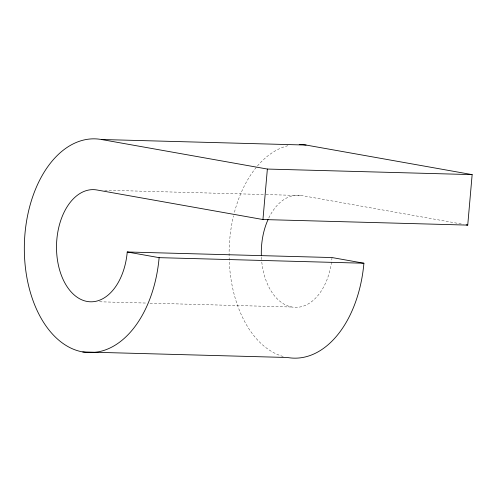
<?xml version="1.0" encoding="UTF-8"?>
<svg xmlns="http://www.w3.org/2000/svg" width="497" height="497" viewBox="0 0 497 497"><rect width="100%" height="100%" fill="white"/><g stroke="black" fill="none" stroke-linecap="round" stroke-linejoin="round"><path stroke-width="0.37" stroke-dasharray="2.48 1.86" d="M104.681 190.189L265.249 194.551M266.025 194.575L301.704 195.545L463.167 224.29M99.58 301.791L146.895 303.077M150.001 303.164L291.956 307.022M283.191 356.498A106.911 67.679 -88.4 0 1 233.534 215.872M234.447 212.256A106.911 67.679 -88.4 0 1 288.446 145.59M332.027 257.552A56.105 35.517 -88.4 0 1 331.611 261.36M331.505 262.118A56.105 35.517 -88.4 0 1 295.609 307.37A56.105 35.517 -88.4 0 1 261.702 261.167M261.571 259.658A56.105 35.517 -88.4 0 1 261.379 256.607M268.784 217.99A56.105 35.517 -88.4 0 1 301.704 195.545"/><path stroke-width="0.75" d="M262.95 219.537L267.367 169.055L101.338 139.495A106.911 67.679 -88.4 0 0 24.968 233.776A106.911 67.679 -88.4 0 0 82.75 351.938L287.539 357.505A106.911 67.679 -88.4 0 0 363.903 263.224L332.027 257.552L127.244 251.985A56.105 35.517 -88.4 0 1 87.168 301.455A56.105 35.517 -88.4 0 1 56.844 239.448A56.105 35.517 -88.4 0 1 96.921 189.978L262.95 219.537L467.733 225.104L472.15 174.621L306.121 145.062A106.911 67.679 -88.4 0 0 299.225 144.403M101.338 139.495L306.121 145.062M267.367 169.055L472.15 174.621M127.244 251.985L159.121 257.657L363.903 263.224M466.211 224.83L467.733 225.104M159.121 257.657A106.911 67.679 -88.4 0 1 82.75 351.938M261.354 255.837A56.105 35.517 -88.4 0 1 268.169 219.301"/></g></svg>
